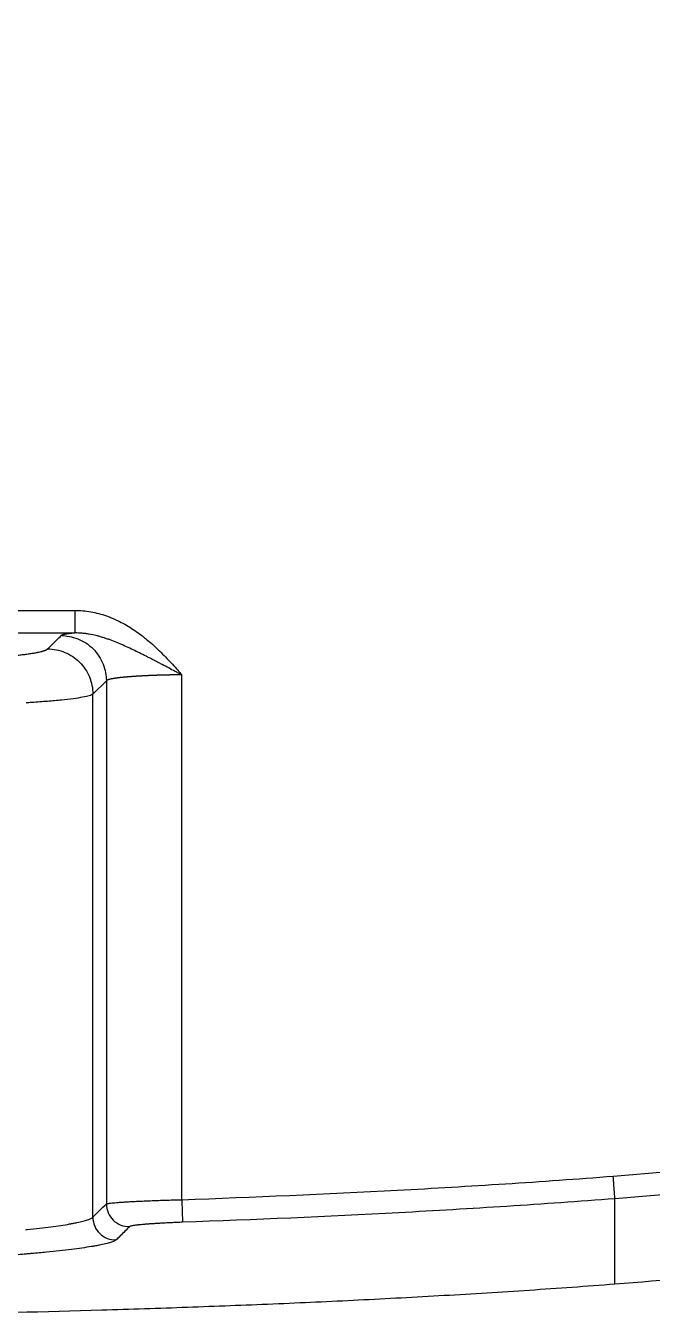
# Model space of a CAD drawing. Header units: millimetres. Extents: x -33000 to 294000, y 0 to 42408.
# Drawn here: x 95341 to 95382.5, y 16014.8 to 16100.2 of the extents above; entities that cross this region are included whole.
import ezdxf

# ---------------------------------------------------------------- set-up
doc = ezdxf.new("R2010")
doc.units = ezdxf.units.MM
doc.header["$LTSCALE"] = 50
doc.layers.add('arch', color=8, linetype='Continuous')

msp = doc.modelspace()

# ---------------------------------------------------------------- linework, layer by layer
at = {"layer": 'arch', "linetype": 'Continuous'}
for p, q in [((95346.35, 16056.781), (95345.455, 16055.898)), ((95346.35, 16056.781), (95346.35, 16022.137)), ((95345.455, 16021.254), (95345.455, 16055.898))]:
    msp.add_line(p, q, dxfattribs=at)
for centre, major_axis, ratio, start_param, end_param in [((95347.848, 16022.137), (1.053, -1.068), 0.997302, 3.935293, 5.53518), ((95351.343, 16022.42), (0.053, -1.499), 0.00001, 4.712414, 6.233299), ((95346.953, 16021.254), (1.053, -1.068), 0.997304, 3.935721, 5.534739)]:
    msp.add_ellipse(centre, major_axis=major_axis, ratio=ratio, start_param=start_param, end_param=end_param, dxfattribs=at)
for points, knots in [([(95380.055, 16405.425), (95382.849, 16405.208), (95385.633, 16404.948), (95391.182, 16404.336), (95393.945, 16403.984), (95399.451, 16403.182), (95402.193, 16402.732), (95407.653, 16401.725), (95410.371, 16401.168), (95415.781, 16399.937), (95418.474, 16399.264), (95423.829, 16397.79), (95426.493, 16396.988), (95430.464, 16395.677), (95431.783, 16395.223), (95434.414, 16394.275), (95435.725, 16393.783), (95437.685, 16393.013), (95438.664, 16392.62), (95439.639, 16392.216), (95440.127, 16392.012), (95440.289, 16391.944), (95440.613, 16391.806), (95442.072, 16391.186), (95443.515, 16390.541), (95446.058, 16389.356), (95448.578, 16388.132), (95452.284, 16386.172), (95454.703, 16384.781), (95457.096, 16383.344), (95458.279, 16382.604), (95460.617, 16381.075), (95461.771, 16380.288), (95464.051, 16378.663), (95465.177, 16377.826), (95466.841, 16376.532), (95467.668, 16375.875), (95468.622, 16375.091), (95469.028, 16374.751), (95469.298, 16374.524), (95469.433, 16374.41), (95470.644, 16373.381), (95471.695, 16372.447), (95473.746, 16370.537), (95474.746, 16369.561), (95476.697, 16367.569), (95477.646, 16366.553), (95479.495, 16364.478), (95480.394, 16363.421), (95482.14, 16361.264), (95482.988, 16360.165), (95484.63, 16357.924), (95485.426, 16356.783), (95486.579, 16355.039), (95486.957, 16354.452), (95487.7, 16353.268), (95488.065, 16352.671), (95488.783, 16351.467), (95489.136, 16350.86), (95489.829, 16349.636), (95490.171, 16349.02), (95490.591, 16348.244), (95490.674, 16348.089), (95490.841, 16347.777), (95490.924, 16347.621), (95491.171, 16347.154), (95491.662, 16346.217), (95492.14, 16345.275), (95493.077, 16343.386), (95493.679, 16342.119), (95494.839, 16339.57), (95495.398, 16338.288), (95497.016, 16334.423), (95498.014, 16331.819), (95499.878, 16326.567), (95500.743, 16323.918), (95502.356, 16318.58), (95503.104, 16315.891), (95504.498, 16310.479), (95505.144, 16307.755), (95505.896, 16304.332), (95506.118, 16303.304), (95506.333, 16302.274), (95506.475, 16301.586), (95506.546, 16301.243), (95506.895, 16299.523), (95507.163, 16298.147), (95507.937, 16294.019), (95508.412, 16291.266), (95509.293, 16285.758), (95509.697, 16283.003), (95510.819, 16274.737), (95511.444, 16269.223), (95512.239, 16260.949), (95512.48, 16258.19), (95512.912, 16252.672), (95513.104, 16249.912), (95513.607, 16241.631), (95514.086, 16230.586), (95514.234, 16219.533), (95514.235, 16208.476), (95514.162, 16202.946), (95513.85, 16191.882), (95513.611, 16186.349), (95513.107, 16178.045), (95512.915, 16175.276), (95512.481, 16169.738), (95512.239, 16166.968), (95511.707, 16161.427), (95511.417, 16158.656), (95510.94, 16154.499), (95510.774, 16153.113), (95510.428, 16150.341), (95510.247, 16148.955), (95509.304, 16142.023), (95508.429, 16136.505), (95506.884, 16128.282), (95506.33, 16125.55), (95505.133, 16120.107), (95504.489, 16117.395), (95503.098, 16111.997), (95502.35, 16109.309), (95500.734, 16103.963), (95499.865, 16101.303), (95498.809, 16098.329), (95498.69, 16097.999), (95498.451, 16097.339), (95498.33, 16097.01), (95497.965, 16096.023), (95497.222, 16094.057), (95496.441, 16092.111), (95494.821, 16088.248), (95493.667, 16085.712), (95492.121, 16082.597), (95491.806, 16081.977), (95491.166, 16080.742), (95490.841, 16080.128), (95489.848, 16078.293), (95489.163, 16077.082), (95488.094, 16075.288), (95487.731, 16074.693), (95486.991, 16073.511), (95486.613, 16072.924), (95485.458, 16071.175), (95484.658, 16070.025), (95483.412, 16068.324), (95482.989, 16067.761), (95482.45, 16067.062), (95482.342, 16066.923), (95482.125, 16066.645), (95481.799, 16066.229), (95480.589, 16064.718), (95479.454, 16063.384), (95477.594, 16061.301), (95476.642, 16060.284), (95474.696, 16058.299), (95473.701, 16057.331), (95471.671, 16055.442), (95470.635, 16054.522), (95468.523, 16052.726), (95467.447, 16051.85), (95465.256, 16050.144), (95464.141, 16049.313), (95461.874, 16047.694), (95460.722, 16046.906), (95458.966, 16045.755), (95458.081, 16045.187), (95457.037, 16044.538), (95456.587, 16044.263), (95456.286, 16044.081), (95456.136, 16043.989), (95454.779, 16043.173), (95453.563, 16042.473), (95451.113, 16041.119), (95448.645, 16039.813), (95446.142, 16038.594), (95442.363, 16036.83), (95439.811, 16035.736), (95434.648, 16033.7), (95432.038, 16032.757), (95426.763, 16031.007), (95424.099, 16030.2), (95420.067, 16029.082), (95418.716, 16028.726), (95416.682, 16028.213), (95416.002, 16028.046), (95414.981, 16027.8), (95414.64, 16027.72), (95413.958, 16027.56), (95412.251, 16027.165), (95410.539, 16026.793), (95408.48, 16026.369), (95407.793, 16026.231), (95406.418, 16025.962), (95405.73, 16025.831), (95402.287, 16025.194), (95399.525, 16024.74), (95393.985, 16023.931), (95391.208, 16023.577), (95387.033, 16023.116), (95385.639, 16022.974), (95382.849, 16022.713), (95381.453, 16022.594), (95380.056, 16022.485)], [0, 0, 0, 0, 0.015625, 0.015625, 0.03125, 0.03125, 0.046875, 0.046875, 0.0625, 0.0625, 0.078125, 0.078125, 0.09375, 0.09375, 0.101562, 0.101562, 0.109375, 0.109375, 0.113281, 0.115234, 0.115234, 0.116211, 0.116211, 0.117187, 0.125, 0.125, 0.132812, 0.140625, 0.148437, 0.148437, 0.15625, 0.15625, 0.164062, 0.164062, 0.171875, 0.171875, 0.175781, 0.177734, 0.178711, 0.178711, 0.179687, 0.179687, 0.1875, 0.1875, 0.195312, 0.195312, 0.203125, 0.203125, 0.210937, 0.210937, 0.21875, 0.21875, 0.226562, 0.226562, 0.230469, 0.230469, 0.234375, 0.234375, 0.238281, 0.238281, 0.242187, 0.242187, 0.243164, 0.243164, 0.244141, 0.244141, 0.246094, 0.25, 0.25, 0.257812, 0.257812, 0.265625, 0.265625, 0.28125, 0.28125, 0.296875, 0.296875, 0.3125, 0.3125, 0.328125, 0.328125, 0.332031, 0.333984, 0.333984, 0.335937, 0.335937, 0.34375, 0.34375, 0.359375, 0.359375, 0.375, 0.375, 0.40625, 0.40625, 0.421875, 0.421875, 0.4375, 0.4375, 0.46875, 0.5, 0.5, 0.53125, 0.53125, 0.5625, 0.5625, 0.578125, 0.578125, 0.59375, 0.59375, 0.609375, 0.609375, 0.617187, 0.617187, 0.625, 0.625, 0.65625, 0.65625, 0.671875, 0.671875, 0.6875, 0.6875, 0.703125, 0.703125, 0.71875, 0.71875, 0.720703, 0.720703, 0.722656, 0.722656, 0.726562, 0.734375, 0.734375, 0.75, 0.75, 0.753906, 0.753906, 0.757812, 0.757812, 0.765625, 0.765625, 0.769531, 0.769531, 0.773437, 0.773437, 0.78125, 0.78125, 0.785156, 0.785156, 0.786133, 0.786133, 0.787109, 0.789062, 0.796875, 0.796875, 0.804687, 0.804687, 0.8125, 0.8125, 0.820312, 0.820312, 0.828125, 0.828125, 0.835937, 0.835937, 0.84375, 0.84375, 0.847656, 0.849609, 0.850586, 0.850586, 0.851562, 0.851562, 0.859375, 0.859375, 0.867187, 0.875, 0.875, 0.890625, 0.890625, 0.90625, 0.90625, 0.921875, 0.921875, 0.929687, 0.929687, 0.933594, 0.933594, 0.935547, 0.935547, 0.9375, 0.945312, 0.945312, 0.949219, 0.949219, 0.953125, 0.953125, 0.96875, 0.96875, 0.984375, 0.984375, 0.992187, 0.992187, 1, 1, 1, 1]), ([(95379.939, 16023.979), (95382.712, 16024.194), (95385.476, 16024.452), (95390.989, 16025.06), (95393.737, 16025.409), (95399.216, 16026.207), (95401.946, 16026.655), (95407.387, 16027.659), (95410.098, 16028.215), (95415.499, 16029.444), (95418.188, 16030.117), (95422.205, 16031.226), (95423.541, 16031.612), (95425.207, 16032.116), (95425.54, 16032.218), (95426.206, 16032.424), (95427.202, 16032.736), (95428.194, 16033.058), (95431.493, 16034.15), (95434.102, 16035.091), (95439.256, 16037.123), (95441.8, 16038.213), (95445.562, 16039.971), (95448.053, 16041.184), (95450.505, 16042.485), (95452.937, 16043.831), (95454.143, 16044.527), (95455.488, 16045.338), (95455.637, 16045.428), (95455.935, 16045.61), (95456.381, 16045.883), (95457.416, 16046.527), (95458.292, 16047.091), (95460.032, 16048.234), (95461.173, 16049.017), (95463.418, 16050.626), (95464.522, 16051.452), (95466.69, 16053.147), (95467.756, 16054.017), (95469.846, 16055.803), (95470.871, 16056.718), (95472.88, 16058.596), (95473.863, 16059.559), (95475.788, 16061.534), (95476.729, 16062.546), (95478.567, 16064.619), (95479.463, 16065.681), (95480.556, 16067.041), (95480.773, 16067.314), (95481.097, 16067.727), (95481.204, 16067.865), (95481.418, 16068.142), (95481.951, 16068.835), (95482.472, 16069.535), (95483.7, 16071.226), (95484.487, 16072.369), (95486.002, 16074.688), (95486.729, 16075.864), (95488.13, 16078.243), (95488.804, 16079.446), (95490.106, 16081.877), (95490.736, 16083.104), (95492.562, 16086.818), (95493.697, 16089.337), (95495.289, 16093.175), (95496.058, 16095.108), (95496.788, 16097.061), (95497.087, 16097.878), (95497.146, 16098.041), (95497.265, 16098.368), (95497.442, 16098.859), (95497.617, 16099.35), (95498.654, 16102.301), (95499.508, 16104.94), (95501.095, 16110.245), (95501.83, 16112.911), (95503.197, 16118.266), (95503.83, 16120.956), (95505.007, 16126.356), (95505.551, 16129.065), (95506.564, 16134.503), (95507.266, 16138.594), (95507.997, 16143.388), (95508.342, 16145.789), (95508.485, 16146.819), (95508.58, 16147.506), (95508.627, 16147.85), (95509.044, 16150.943), (95509.725, 16156.44), (95510.296, 16161.934), (95510.82, 16167.428), (95511.058, 16170.174), (95511.485, 16175.665), (95511.674, 16178.41), (95512.169, 16186.643), (95512.405, 16192.13), (95512.711, 16203.1), (95512.782, 16208.583), (95512.78, 16219.545), (95512.707, 16225.025), (95512.397, 16235.98), (95512.16, 16241.456), (95511.663, 16249.666), (95511.474, 16252.402), (95511.046, 16257.874), (95510.808, 16260.609), (95510.024, 16268.812), (95509.407, 16274.279), (95508.301, 16282.476), (95507.902, 16285.207), (95507.034, 16290.668), (95506.565, 16293.398), (95505.803, 16297.491), (95505.539, 16298.855), (95505.195, 16300.56), (95505.126, 16300.901), (95504.986, 16301.583), (95504.773, 16302.605), (95503.974, 16306.346), (95503.178, 16309.723), (95501.805, 16315.092), (95501.069, 16317.76), (95499.48, 16323.056), (95498.629, 16325.685), (95496.793, 16330.898), (95495.81, 16333.482), (95494.217, 16337.318), (95493.116, 16339.862), (95491.931, 16342.378), (95491.007, 16344.253), (95490.537, 16345.187), (95489.973, 16346.273), (95489.728, 16346.737), (95489.564, 16347.046), (95489.481, 16347.2), (95488.736, 16348.588), (95488.052, 16349.805), (95486.99, 16351.601), (95486.63, 16352.194), (95485.898, 16353.371), (95485.525, 16353.955), (95484.387, 16355.689), (95483.601, 16356.823), (95481.979, 16359.05), (95481.142, 16360.143), (95479.416, 16362.286), (95478.527, 16363.337), (95476.698, 16365.397), (95475.759, 16366.407), (95473.829, 16368.385), (95472.839, 16369.354), (95470.807, 16371.25), (95469.767, 16372.178), (95468.568, 16373.199), (95468.434, 16373.312), (95468.166, 16373.538), (95468.032, 16373.65), (95467.628, 16373.986), (95466.818, 16374.653), (95465.999, 16375.305), (95464.349, 16376.59), (95463.233, 16377.42), (95460.973, 16379.032), (95459.828, 16379.813), (95457.51, 16381.329), (95456.337, 16382.063), (95453.965, 16383.487), (95451.565, 16384.867), (95447.89, 16386.808), (95445.391, 16388.021), (95442.869, 16389.195), (95441.596, 16389.763), (95440.151, 16390.38), (95439.991, 16390.449), (95439.669, 16390.585), (95439.508, 16390.652), (95439.025, 16390.855), (95438.057, 16391.255), (95437.087, 16391.643), (95435.143, 16392.406), (95433.843, 16392.893), (95431.234, 16393.831), (95429.925, 16394.281), (95425.987, 16395.578), (95423.346, 16396.372), (95418.035, 16397.832), (95415.365, 16398.498), (95410, 16399.716), (95407.305, 16400.267), (95401.891, 16401.264), (95399.172, 16401.71), (95393.712, 16402.504), (95390.972, 16402.852), (95385.47, 16403.459), (95382.71, 16403.716), (95379.939, 16403.931)], [0, 0, 0, 0, 0.015625, 0.015625, 0.03125, 0.03125, 0.046875, 0.046875, 0.0625, 0.0625, 0.078125, 0.078125, 0.085938, 0.085938, 0.087891, 0.087891, 0.089844, 0.09375, 0.09375, 0.109375, 0.109375, 0.125, 0.125, 0.132812, 0.140625, 0.140625, 0.148437, 0.148437, 0.149414, 0.149414, 0.150391, 0.152344, 0.15625, 0.15625, 0.164062, 0.164062, 0.171875, 0.171875, 0.179687, 0.179687, 0.1875, 0.1875, 0.195312, 0.195312, 0.203125, 0.203125, 0.210938, 0.210938, 0.212891, 0.212891, 0.213867, 0.213867, 0.214844, 0.21875, 0.21875, 0.226563, 0.226563, 0.234375, 0.234375, 0.242188, 0.242188, 0.25, 0.25, 0.265625, 0.265625, 0.273438, 0.277344, 0.277344, 0.27832, 0.27832, 0.279297, 0.28125, 0.28125, 0.296875, 0.296875, 0.3125, 0.3125, 0.328125, 0.328125, 0.34375, 0.34375, 0.359375, 0.367188, 0.371094, 0.373047, 0.373047, 0.375, 0.375, 0.390625, 0.40625, 0.40625, 0.421875, 0.421875, 0.4375, 0.4375, 0.46875, 0.46875, 0.5, 0.5, 0.53125, 0.53125, 0.5625, 0.5625, 0.578125, 0.578125, 0.59375, 0.59375, 0.625, 0.625, 0.640625, 0.640625, 0.65625, 0.65625, 0.664063, 0.664063, 0.666016, 0.666016, 0.667969, 0.671875, 0.6875, 0.6875, 0.703125, 0.703125, 0.71875, 0.71875, 0.734375, 0.734375, 0.742188, 0.75, 0.75, 0.753906, 0.755859, 0.756836, 0.756836, 0.757813, 0.757813, 0.765625, 0.765625, 0.769531, 0.769531, 0.773438, 0.773438, 0.78125, 0.78125, 0.789063, 0.789063, 0.796875, 0.796875, 0.804688, 0.804688, 0.8125, 0.8125, 0.820313, 0.820313, 0.821289, 0.821289, 0.822266, 0.822266, 0.824219, 0.828125, 0.828125, 0.835938, 0.835938, 0.84375, 0.84375, 0.851563, 0.851563, 0.859375, 0.867188, 0.875, 0.875, 0.882813, 0.882813, 0.883789, 0.883789, 0.884766, 0.884766, 0.886719, 0.890625, 0.890625, 0.898438, 0.898438, 0.90625, 0.90625, 0.921875, 0.921875, 0.9375, 0.9375, 0.953125, 0.953125, 0.96875, 0.96875, 0.984375, 0.984375, 1, 1, 1, 1]), ([(95380.054, 16016.842), (95383.299, 16017.091), (95386.54, 16017.367), (95393.013, 16017.993), (95396.245, 16018.342), (95402.696, 16019.131), (95405.915, 16019.571), (95410.734, 16020.317), (95412.338, 16020.58), (95415.542, 16021.136), (95417.142, 16021.43), (95419.538, 16021.897), (95420.337, 16022.057), (95421.533, 16022.303), (95421.932, 16022.386), (95422.729, 16022.555), (95424.719, 16022.983), (95426.699, 16023.439), (95429.853, 16024.208), (95431.424, 16024.611), (95434.549, 16025.461), (95436.104, 16025.907), (95440.745, 16027.313), (95443.807, 16028.341), (95448.342, 16030.044), (95449.845, 16030.638), (95452.829, 16031.884), (95454.311, 16032.536), (95457.252, 16033.901), (95458.712, 16034.614), (95460.883, 16035.736), (95461.604, 16036.118), (95462.681, 16036.704), (95463.039, 16036.902), (95463.575, 16037.201), (95463.753, 16037.302), (95464.109, 16037.504), (95465.708, 16038.417), (95467.276, 16039.367), (95470.011, 16041.118), (95471.353, 16042.024), (95473.985, 16043.899), (95475.275, 16044.869), (95477.8, 16046.872), (95479.035, 16047.906), (95481.45, 16050.042), (95482.629, 16051.143), (95484.355, 16052.847), (95484.924, 16053.423), (95486.045, 16054.594), (95486.599, 16055.188), (95487.691, 16056.394), (95488.23, 16057.005), (95489.027, 16057.936), (95489.291, 16058.248), (95489.816, 16058.877), (95490.076, 16059.193), (95491.37, 16060.787), (95492.37, 16062.087), (95493.58, 16063.745), (95493.82, 16064.078), (95494.295, 16064.746), (95495.001, 16065.752), (95495.688, 16066.77), (95497.036, 16068.82), (95497.901, 16070.207), (95499.569, 16073.018), (95500.371, 16074.442), (95501.917, 16077.325), (95502.661, 16078.783), (95503.556, 16080.627), (95503.734, 16080.997), (95504.085, 16081.738), (95504.606, 16082.852), (95505.111, 16083.973), (95506.102, 16086.224), (95506.735, 16087.736), (95507.343, 16089.26)], [0, 0, 0, 0, 0.0625, 0.0625, 0.125, 0.125, 0.1875, 0.1875, 0.21875, 0.21875, 0.25, 0.25, 0.265625, 0.265625, 0.273437, 0.273437, 0.28125, 0.3125, 0.3125, 0.34375, 0.34375, 0.375, 0.375, 0.4375, 0.4375, 0.46875, 0.46875, 0.5, 0.5, 0.53125, 0.53125, 0.546875, 0.546875, 0.554687, 0.554687, 0.558594, 0.558594, 0.5625, 0.59375, 0.59375, 0.625, 0.625, 0.65625, 0.65625, 0.6875, 0.6875, 0.71875, 0.71875, 0.734375, 0.734375, 0.75, 0.75, 0.765625, 0.765625, 0.773437, 0.773437, 0.78125, 0.78125, 0.8125, 0.8125, 0.820312, 0.820312, 0.828125, 0.84375, 0.84375, 0.875, 0.875, 0.90625, 0.90625, 0.9375, 0.9375, 0.945312, 0.945312, 0.953125, 0.96875, 0.96875, 1, 1, 1, 1]), ([(95344.26, 16061.446), (95344.44, 16061.446), (95344.619, 16061.438), (95344.973, 16061.407), (95345.148, 16061.383), (95345.497, 16061.321), (95345.67, 16061.283), (95346.013, 16061.192), (95346.183, 16061.139), (95346.395, 16061.065), (95346.437, 16061.05), (95346.521, 16061.018), (95346.646, 16060.97), (95346.77, 16060.919), (95347.014, 16060.812), (95347.174, 16060.735), (95347.488, 16060.572), (95347.642, 16060.485), (95347.945, 16060.302), (95348.094, 16060.206), (95348.388, 16060.006), (95348.532, 16059.902), (95348.745, 16059.741), (95348.816, 16059.686), (95348.956, 16059.575), (95349.025, 16059.518), (95349.231, 16059.347), (95349.365, 16059.23), (95349.63, 16058.991), (95349.76, 16058.869), (95350.016, 16058.62), (95350.142, 16058.493), (95350.391, 16058.237), (95350.513, 16058.106), (95350.755, 16057.843), (95350.874, 16057.711), (95351.052, 16057.51), (95351.111, 16057.443), (95351.199, 16057.342), (95351.228, 16057.309), (95351.272, 16057.258), (95351.287, 16057.241), (95351.309, 16057.216), (95351.317, 16057.208), (95351.328, 16057.195), (95351.332, 16057.191), (95351.336, 16057.187), (95351.337, 16057.186), (95351.338, 16057.186), (95351.338, 16057.186), (95351.338, 16057.185), (95351.338, 16057.185), (95351.339, 16057.185), (95351.339, 16057.184), (95351.342, 16057.18), (95351.344, 16057.176), (95351.345, 16057.174)], [0, 0, 0, 0, 0.0625, 0.0625, 0.125, 0.125, 0.1875, 0.1875, 0.25, 0.25, 0.265625, 0.265625, 0.28125, 0.3125, 0.3125, 0.375, 0.375, 0.4375, 0.4375, 0.5, 0.5, 0.5625, 0.5625, 0.59375, 0.59375, 0.625, 0.625, 0.6875, 0.6875, 0.75, 0.75, 0.8125, 0.8125, 0.875, 0.875, 0.9375, 0.9375, 0.96875, 0.96875, 0.984375, 0.984375, 0.992188, 0.992188, 0.996094, 0.996094, 0.998047, 0.998047, 0.998291, 0.998413, 0.998413, 0.998444, 0.998444, 0.998474, 0.998535, 0.999023, 1, 1, 1, 1]), ([(95344.26, 16061.446), (95344.261, 16061.351), (95344.261, 16061.256), (95344.261, 16061.069), (95344.262, 16060.977), (95344.262, 16060.801), (95344.262, 16060.716), (95344.263, 16060.556), (95344.263, 16060.481), (95344.263, 16060.343), (95344.263, 16060.281), (95344.264, 16060.17), (95344.264, 16060.122), (95344.264, 16060.043), (95344.264, 16060.012), (95344.264, 16059.966), (95344.264, 16059.952), (95344.264, 16059.948)], [0, 0, 0, 0, 0.125, 0.125, 0.25, 0.25, 0.375, 0.375, 0.5, 0.5, 0.625, 0.625, 0.75, 0.75, 0.875, 0.875, 1, 1, 1, 1]), ([(95342.456, 16058.894), (95342.556, 16058.993), (95342.755, 16059.189), (95343.054, 16059.483), (95343.254, 16059.679), (95343.353, 16059.777)], [0, 0, 0, 0, 0.334305, 0.667638, 1, 1, 1, 1]), ([(95344.265, 16059.948), (95344.258, 16059.947), (95344.245, 16059.946), (95344.226, 16059.944), (95344.206, 16059.942), (95344.187, 16059.94), (95344.167, 16059.938), (95344.148, 16059.936), (95344.129, 16059.934), (95344.11, 16059.932), (95344.091, 16059.93), (95344.072, 16059.927), (95344.053, 16059.925), (95344.034, 16059.923), (95344.015, 16059.921), (95343.997, 16059.919), (95343.978, 16059.917), (95343.96, 16059.914), (95343.942, 16059.912), (95343.924, 16059.91), (95343.906, 16059.907), (95343.889, 16059.905), (95343.871, 16059.903), (95343.854, 16059.9), (95343.836, 16059.898), (95343.819, 16059.896), (95343.803, 16059.893), (95343.786, 16059.891), (95343.77, 16059.888), (95343.753, 16059.886), (95343.737, 16059.883), (95343.721, 16059.881), (95343.706, 16059.878), (95343.69, 16059.876), (95343.675, 16059.873), (95343.66, 16059.87), (95343.646, 16059.868), (95343.631, 16059.865), (95343.617, 16059.862), (95343.603, 16059.86), (95343.589, 16059.857), (95343.576, 16059.854), (95343.563, 16059.852), (95343.55, 16059.849), (95343.538, 16059.846), (95343.526, 16059.843), (95343.514, 16059.84), (95343.502, 16059.838), (95343.491, 16059.835), (95343.48, 16059.832), (95343.47, 16059.829), (95343.46, 16059.826), (95343.45, 16059.823), (95343.441, 16059.82), (95343.432, 16059.817), (95343.423, 16059.814), (95343.415, 16059.811), (95343.407, 16059.808), (95343.4, 16059.805), (95343.393, 16059.802), (95343.386, 16059.799), (95343.38, 16059.796), (95343.374, 16059.793), (95343.369, 16059.789), (95343.364, 16059.786), (95343.36, 16059.783), (95343.356, 16059.78), (95343.354, 16059.778), (95343.353, 16059.777)], [0, 0, 0, 0, 0.012246, 0.024582, 0.037008, 0.049524, 0.062129, 0.074824, 0.087609, 0.100484, 0.113449, 0.126503, 0.139647, 0.15288, 0.166203, 0.179616, 0.193118, 0.206709, 0.220391, 0.234161, 0.248021, 0.261971, 0.276009, 0.290137, 0.304355, 0.318662, 0.333057, 0.347543, 0.362117, 0.376781, 0.391533, 0.406375, 0.421306, 0.436326, 0.451435, 0.466633, 0.48192, 0.497297, 0.512762, 0.528316, 0.543959, 0.55969, 0.575511, 0.591421, 0.607419, 0.623507, 0.639683, 0.655949, 0.672303, 0.688746, 0.705279, 0.7219, 0.73861, 0.75541, 0.772298, 0.789276, 0.806343, 0.823499, 0.840745, 0.858081, 0.875506, 0.89302, 0.910625, 0.928319, 0.946104, 0.963979, 0.981944, 1, 1, 1, 1]), ([(95343.353, 16059.777), (95343.529, 16059.776), (95343.712, 16059.76), (95344.083, 16059.691), (95344.27, 16059.638), (95344.639, 16059.491), (95344.819, 16059.398), (95345.162, 16059.174), (95345.323, 16059.043), (95345.616, 16058.751), (95345.747, 16058.589), (95345.971, 16058.247), (95346.064, 16058.066), (95346.284, 16057.514), (95346.349, 16057.133), (95346.35, 16056.781)], [0, 0, 0, 0, 0.125, 0.125, 0.25, 0.25, 0.375, 0.375, 0.5, 0.5, 0.625, 0.625, 0.75, 0.75, 1, 1, 1, 1]), ([(95351.345, 16057.174), (95351.343, 16057.175), (95351.34, 16057.178), (95351.336, 16057.18), (95351.335, 16057.181), (95351.334, 16057.182), (95351.334, 16057.182), (95351.333, 16057.182), (95351.328, 16057.184), (95351.323, 16057.187), (95351.309, 16057.193), (95351.3, 16057.198), (95351.273, 16057.212), (95351.255, 16057.222), (95351.201, 16057.25), (95351.165, 16057.269), (95351.056, 16057.326), (95350.984, 16057.364), (95350.768, 16057.478), (95350.625, 16057.554), (95350.338, 16057.707), (95350.194, 16057.782), (95349.98, 16057.896), (95349.908, 16057.933), (95349.765, 16058.008), (95349.693, 16058.045), (95349.549, 16058.12), (95349.478, 16058.157), (95349.334, 16058.23), (95349.263, 16058.267), (95349.048, 16058.376), (95348.905, 16058.448), (95348.691, 16058.555), (95348.619, 16058.591), (95348.476, 16058.661), (95348.405, 16058.696), (95348.19, 16058.8), (95348.046, 16058.869), (95347.759, 16059.003), (95347.615, 16059.069), (95347.398, 16059.164), (95347.325, 16059.196), (95347.18, 16059.258), (95347.107, 16059.288), (95346.888, 16059.378), (95346.741, 16059.436), (95346.518, 16059.517), (95346.444, 16059.544), (95346.294, 16059.595), (95346.219, 16059.619), (95346.067, 16059.667), (95345.991, 16059.689), (95345.838, 16059.733), (95345.761, 16059.753), (95345.529, 16059.81), (95345.374, 16059.843), (95345.139, 16059.883), (95345.061, 16059.894), (95344.903, 16059.915), (95344.824, 16059.923), (95344.586, 16059.943), (95344.426, 16059.95), (95344.264, 16059.948)], [0, 0, 0, 0, 0.000977, 0.001465, 0.001709, 0.001709, 0.001831, 0.001831, 0.001953, 0.003906, 0.003906, 0.007812, 0.007812, 0.015625, 0.015625, 0.03125, 0.03125, 0.0625, 0.0625, 0.125, 0.125, 0.1875, 0.1875, 0.21875, 0.21875, 0.25, 0.25, 0.28125, 0.28125, 0.3125, 0.3125, 0.375, 0.375, 0.40625, 0.40625, 0.4375, 0.4375, 0.5, 0.5, 0.5625, 0.5625, 0.59375, 0.59375, 0.625, 0.625, 0.6875, 0.6875, 0.71875, 0.71875, 0.75, 0.75, 0.78125, 0.78125, 0.8125, 0.8125, 0.875, 0.875, 0.90625, 0.90625, 0.9375, 0.9375, 1, 1, 1, 1]), ([(95330.192, 16057.915), (95330.215, 16057.916), (95330.261, 16057.917), (95330.33, 16057.919), (95330.398, 16057.921), (95330.466, 16057.923), (95330.535, 16057.925), (95330.602, 16057.927), (95330.888, 16057.935), (95331.385, 16057.949), (95332.083, 16057.972), (95332.765, 16057.996), (95333.654, 16058.029), (95334.723, 16058.074), (95335.794, 16058.126), (95336.676, 16058.175), (95337.392, 16058.218), (95338.179, 16058.271), (95339.007, 16058.333), (95339.699, 16058.395), (95340.2, 16058.445), (95340.548, 16058.484), (95340.869, 16058.523), (95341.163, 16058.563), (95341.427, 16058.603), (95341.662, 16058.643), (95341.868, 16058.684), (95341.996, 16058.714), (95342.068, 16058.733), (95342.096, 16058.74), (95342.123, 16058.748), (95342.149, 16058.756), (95342.174, 16058.763), (95342.198, 16058.771), (95342.221, 16058.778), (95342.244, 16058.786), (95342.265, 16058.793), (95342.285, 16058.801), (95342.305, 16058.809), (95342.323, 16058.816), (95342.341, 16058.824), (95342.357, 16058.832), (95342.373, 16058.84), (95342.387, 16058.847), (95342.401, 16058.855), (95342.414, 16058.863), (95342.426, 16058.871), (95342.437, 16058.878), (95342.447, 16058.886), (95342.453, 16058.891), (95342.456, 16058.894)], [0, 0, 0, 0, 0.00328, 0.006559, 0.009835, 0.01311, 0.016383, 0.019654, 0.022924, 0.057663, 0.092386, 0.127141, 0.161976, 0.231771, 0.30158, 0.348098, 0.394547, 0.441043, 0.51077, 0.580511, 0.615477, 0.650382, 0.685273, 0.720198, 0.75505, 0.789822, 0.824564, 0.859324, 0.865628, 0.871938, 0.878256, 0.884581, 0.890913, 0.897253, 0.903602, 0.909959, 0.916325, 0.9227, 0.929084, 0.935477, 0.941881, 0.948294, 0.954718, 0.961153, 0.967599, 0.974056, 0.980524, 0.987004, 0.993496, 1, 1, 1, 1]), ([(95342.456, 16058.894), (95342.652, 16058.894), (95342.848, 16058.874), (95343.232, 16058.797), (95343.42, 16058.74), (95343.782, 16058.589), (95343.956, 16058.496), (95344.282, 16058.278), (95344.435, 16058.153), (95344.712, 16057.876), (95344.837, 16057.724), (95345.056, 16057.398), (95345.149, 16057.224), (95345.3, 16056.862), (95345.357, 16056.674), (95345.435, 16056.29), (95345.454, 16056.094), (95345.455, 16055.898)], [0, 0, 0, 0, 0.125, 0.125, 0.25, 0.25, 0.375, 0.375, 0.5, 0.5, 0.625, 0.625, 0.75, 0.75, 0.875, 0.875, 1, 1, 1, 1]), ([(95351.343, 16057.174), (95351.332, 16057.174), (95351.308, 16057.174), (95351.273, 16057.174), (95351.237, 16057.174), (95351.201, 16057.174), (95351.165, 16057.174), (95351.129, 16057.173), (95351.093, 16057.173), (95351.057, 16057.173), (95351.02, 16057.173), (95350.983, 16057.172), (95350.947, 16057.172), (95350.91, 16057.172), (95350.873, 16057.171), (95350.836, 16057.171), (95350.799, 16057.17), (95350.761, 16057.17), (95350.724, 16057.169), (95350.686, 16057.169), (95350.648, 16057.168), (95350.611, 16057.168), (95350.573, 16057.167), (95350.535, 16057.166), (95350.497, 16057.166), (95350.459, 16057.165), (95350.42, 16057.164), (95350.382, 16057.163), (95350.344, 16057.162), (95350.305, 16057.162), (95350.266, 16057.161), (95350.228, 16057.16), (95350.189, 16057.159), (95350.15, 16057.158), (95350.111, 16057.157), (95350.072, 16057.156), (95350.033, 16057.155), (95349.994, 16057.154), (95349.955, 16057.153), (95349.916, 16057.151), (95349.877, 16057.15), (95349.838, 16057.149), (95349.798, 16057.148), (95349.759, 16057.147), (95349.72, 16057.145), (95349.68, 16057.144), (95349.641, 16057.143), (95349.601, 16057.141), (95349.562, 16057.14), (95349.522, 16057.138), (95349.483, 16057.137), (95349.444, 16057.135), (95349.404, 16057.134), (95349.365, 16057.132), (95349.325, 16057.131), (95349.286, 16057.129), (95349.246, 16057.127), (95349.207, 16057.126), (95349.168, 16057.124), (95349.128, 16057.122), (95349.089, 16057.12), (95349.05, 16057.119), (95349.011, 16057.117), (95348.971, 16057.115), (95348.932, 16057.113), (95348.893, 16057.111), (95348.854, 16057.109), (95348.815, 16057.107), (95348.777, 16057.105), (95348.738, 16057.103), (95348.699, 16057.101), (95348.661, 16057.099), (95348.622, 16057.097), (95348.584, 16057.094), (95348.546, 16057.092), (95348.508, 16057.09), (95348.47, 16057.088), (95348.432, 16057.085), (95348.394, 16057.083), (95348.356, 16057.081), (95348.319, 16057.078), (95348.282, 16057.076), (95348.245, 16057.074), (95348.208, 16057.071), (95348.171, 16057.069), (95348.134, 16057.066), (95348.098, 16057.064), (95348.061, 16057.061), (95348.025, 16057.058), (95347.989, 16057.056), (95347.954, 16057.053), (95347.918, 16057.05), (95347.883, 16057.047), (95347.848, 16057.045), (95347.813, 16057.042), (95347.779, 16057.039), (95347.744, 16057.036), (95347.71, 16057.033), (95347.676, 16057.03), (95347.643, 16057.027), (95347.609, 16057.024), (95347.576, 16057.021), (95347.544, 16057.018), (95347.511, 16057.015), (95347.479, 16057.012), (95347.447, 16057.009), (95347.415, 16057.006), (95347.384, 16057.003), (95347.353, 16056.999), (95347.323, 16056.996), (95347.292, 16056.993), (95347.262, 16056.99), (95347.233, 16056.986), (95347.204, 16056.983), (95347.175, 16056.98), (95347.146, 16056.976), (95347.118, 16056.973), (95347.09, 16056.969), (95347.063, 16056.966), (95347.036, 16056.962), (95347.01, 16056.958), (95346.983, 16056.955), (95346.958, 16056.951), (95346.932, 16056.947), (95346.908, 16056.944), (95346.883, 16056.94), (95346.859, 16056.936), (95346.836, 16056.932), (95346.813, 16056.929), (95346.79, 16056.925), (95346.768, 16056.921), (95346.746, 16056.917), (95346.725, 16056.913), (95346.704, 16056.909), (95346.684, 16056.905), (95346.664, 16056.901), (95346.645, 16056.897), (95346.627, 16056.893), (95346.609, 16056.889), (95346.591, 16056.885), (95346.574, 16056.88), (95346.558, 16056.876), (95346.542, 16056.872), (95346.526, 16056.868), (95346.511, 16056.863), (95346.497, 16056.859), (95346.484, 16056.855), (95346.471, 16056.85), (95346.458, 16056.846), (95346.446, 16056.841), (95346.435, 16056.837), (95346.424, 16056.832), (95346.415, 16056.828), (95346.405, 16056.823), (95346.396, 16056.819), (95346.388, 16056.814), (95346.381, 16056.809), (95346.374, 16056.805), (95346.368, 16056.8), (95346.363, 16056.795), (95346.358, 16056.79), (95346.354, 16056.785), (95346.351, 16056.782), (95346.35, 16056.781)], [0, 0, 0, 0, 0.004651, 0.009321, 0.014011, 0.01872, 0.023448, 0.028196, 0.032963, 0.037749, 0.042555, 0.047381, 0.052226, 0.05709, 0.061973, 0.066876, 0.071799, 0.076741, 0.081702, 0.086683, 0.091683, 0.096703, 0.101742, 0.106801, 0.111879, 0.116976, 0.122093, 0.127229, 0.132385, 0.13756, 0.142755, 0.147969, 0.153203, 0.158456, 0.163729, 0.169021, 0.174333, 0.179664, 0.185014, 0.190384, 0.195774, 0.201183, 0.206611, 0.212059, 0.217527, 0.223014, 0.22852, 0.234046, 0.239592, 0.245157, 0.250741, 0.256345, 0.261969, 0.267612, 0.273274, 0.278956, 0.284658, 0.290379, 0.296119, 0.30188, 0.307659, 0.313458, 0.319277, 0.325115, 0.330973, 0.33685, 0.342747, 0.348664, 0.354599, 0.360555, 0.36653, 0.372524, 0.378539, 0.384572, 0.390625, 0.396698, 0.40279, 0.408902, 0.415034, 0.421184, 0.427355, 0.433545, 0.439755, 0.445984, 0.452233, 0.458501, 0.464789, 0.471096, 0.477423, 0.48377, 0.490136, 0.496521, 0.502927, 0.509352, 0.515796, 0.52226, 0.528744, 0.535247, 0.54177, 0.548312, 0.554874, 0.561455, 0.568056, 0.574677, 0.581317, 0.587977, 0.594656, 0.601355, 0.608074, 0.614812, 0.62157, 0.628347, 0.635144, 0.641961, 0.648797, 0.655653, 0.662528, 0.669423, 0.676338, 0.683272, 0.690226, 0.697199, 0.704192, 0.711205, 0.718237, 0.725289, 0.73236, 0.739451, 0.746562, 0.753692, 0.760842, 0.768012, 0.775201, 0.78241, 0.789638, 0.796886, 0.804154, 0.811441, 0.818748, 0.826074, 0.83342, 0.840786, 0.848171, 0.855576, 0.863001, 0.870445, 0.877909, 0.885392, 0.892895, 0.900418, 0.90796, 0.915522, 0.923104, 0.930705, 0.938326, 0.945967, 0.953627, 0.961306, 0.969006, 0.976725, 0.984464, 0.992222, 1, 1, 1, 1]), ([(95345.455, 16055.898), (95345.413, 16055.862), (95345.333, 16055.826), (95345.105, 16055.757), (95344.956, 16055.723), (95344.598, 16055.658), (95344.389, 16055.626), (95343.916, 16055.564), (95343.653, 16055.534), (95343.081, 16055.476), (95342.771, 16055.448), (95342.114, 16055.394), (95341.766, 16055.368), (95341.279, 16055.334), (95341.154, 16055.325), (95341.027, 16055.317)], [0, 0, 0, 0, 0.157747, 0.157747, 0.315495, 0.315495, 0.473242, 0.473242, 0.630989, 0.630989, 0.788737, 0.788737, 0.946484, 0.946484, 1, 1, 1, 1]), ([(95351.343, 16022.42), (95356.114, 16022.589), (95360.883, 16022.794), (95368.033, 16023.177), (95370.415, 16023.317), (95375.179, 16023.626), (95377.559, 16023.794), (95379.939, 16023.979)], [0, 0, 0, 0, 0.5, 0.5, 0.75, 0.75, 1, 1, 1, 1]), ([(95380.055, 16022.485), (95380.055, 16022.49), (95380.054, 16022.504), (95380.05, 16022.549), (95380.048, 16022.58), (95380.042, 16022.659), (95380.038, 16022.707), (95380.03, 16022.817), (95380.025, 16022.88), (95380.014, 16023.017), (95380.008, 16023.092), (95379.996, 16023.251), (95379.989, 16023.336), (95379.976, 16023.512), (95379.969, 16023.603), (95379.954, 16023.789), (95379.947, 16023.884), (95379.939, 16023.979)], [0, 0, 0, 0, 0.125, 0.125, 0.25, 0.25, 0.375, 0.375, 0.5, 0.5, 0.625, 0.625, 0.75, 0.75, 0.875, 0.875, 1, 1, 1, 1]), ([(95346.35, 16022.137), (95346.359, 16022.142), (95346.375, 16022.148), (95346.41, 16022.157), (95346.423, 16022.16), (95346.454, 16022.166), (95346.472, 16022.17), (95346.529, 16022.179), (95346.575, 16022.185), (95346.679, 16022.198), (95346.797, 16022.211), (95346.943, 16022.224), (95347.043, 16022.232), (95347.063, 16022.234), (95347.105, 16022.237), (95347.126, 16022.239), (95347.191, 16022.244), (95347.236, 16022.247), (95347.374, 16022.257), (95347.57, 16022.27), (95347.788, 16022.283), (95347.96, 16022.293), (95348.048, 16022.298), (95348.139, 16022.302), (95348.2, 16022.306), (95348.232, 16022.307), (95348.388, 16022.315), (95348.518, 16022.321), (95348.783, 16022.333), (95349.056, 16022.345), (95349.343, 16022.357), (95349.527, 16022.364), (95349.564, 16022.365), (95349.639, 16022.368), (95349.676, 16022.369), (95349.789, 16022.373), (95349.865, 16022.376), (95350.093, 16022.384), (95350.4, 16022.394), (95350.711, 16022.403), (95351.025, 16022.412), (95351.184, 16022.416), (95351.343, 16022.42)], [0, 0, 0, 0, 0.0625, 0.0625, 0.09375, 0.09375, 0.125, 0.125, 0.1875, 0.1875, 0.25, 0.3125, 0.3125, 0.328125, 0.328125, 0.34375, 0.34375, 0.375, 0.375, 0.4375, 0.5, 0.5, 0.53125, 0.546875, 0.546875, 0.5625, 0.5625, 0.625, 0.625, 0.6875, 0.75, 0.75, 0.765625, 0.765625, 0.78125, 0.78125, 0.8125, 0.8125, 0.875, 0.9375, 0.9375, 1, 1, 1, 1]), ([(95380.055, 16022.485), (95377.67, 16022.3), (95375.284, 16022.131), (95370.511, 16021.822), (95368.123, 16021.681), (95360.957, 16021.298), (95356.177, 16021.092), (95351.396, 16020.923)], [0, 0, 0, 0, 0.25, 0.25, 0.5, 0.5, 1, 1, 1, 1]), ([(95380.053, 16016.842), (95380.053, 16016.859), (95380.053, 16016.893), (95380.054, 16016.944), (95380.054, 16016.996), (95380.054, 16017.047), (95380.055, 16017.099), (95380.055, 16017.15), (95380.056, 16017.205), (95380.056, 16017.288), (95380.057, 16017.425), (95380.056, 16017.595), (95380.056, 16017.782), (95380.056, 16017.972), (95380.056, 16018.194), (95380.056, 16018.5), (95380.056, 16018.873), (95380.056, 16019.295), (95380.056, 16019.697), (95380.056, 16020.004), (95380.056, 16020.262), (95380.057, 16020.514), (95380.057, 16020.88), (95380.056, 16021.18), (95380.056, 16021.377), (95380.056, 16021.434), (95380.056, 16021.49), (95380.056, 16021.546), (95380.056, 16021.602), (95380.056, 16021.658), (95380.056, 16021.714), (95380.056, 16021.771), (95380.057, 16021.827), (95380.057, 16021.883), (95380.057, 16021.926), (95380.057, 16021.959), (95380.057, 16021.984), (95380.057, 16022.019), (95380.056, 16022.063), (95380.055, 16022.116), (95380.054, 16022.179), (95380.053, 16022.235), (95380.052, 16022.282), (95380.052, 16022.315), (95380.052, 16022.349), (95380.052, 16022.383), (95380.053, 16022.417), (95380.054, 16022.451), (95380.055, 16022.474), (95380.055, 16022.485)], [0, 0, 0, 0, 0.009096, 0.018192, 0.027287, 0.036383, 0.045478, 0.054574, 0.063669, 0.074492, 0.098825, 0.136669, 0.164664, 0.198329, 0.237663, 0.282668, 0.360993, 0.435768, 0.506992, 0.574667, 0.599238, 0.643928, 0.708738, 0.793666, 0.803621, 0.813575, 0.82353, 0.833485, 0.843439, 0.853394, 0.863348, 0.873303, 0.883257, 0.893211, 0.903165, 0.906068, 0.91061, 0.916791, 0.924613, 0.934074, 0.945175, 0.957915, 0.963928, 0.969941, 0.975953, 0.981965, 0.987977, 0.993989, 1, 1, 1, 1]), ([(95341.021, 16020.432), (95341.046, 16020.434), (95341.36, 16020.467), (95341.932, 16020.531), (95342.674, 16020.623), (95343.115, 16020.685), (95343.53, 16020.747), (95343.723, 16020.778), (95343.926, 16020.813), (95343.948, 16020.817), (95343.992, 16020.825), (95344.057, 16020.836), (95344.204, 16020.863), (95344.322, 16020.886), (95344.546, 16020.932), (95344.813, 16020.993), (95345.123, 16021.082), (95345.27, 16021.14), (95345.386, 16021.197), (95345.428, 16021.226), (95345.455, 16021.254)], [0, 0, 0, 0, 0.00952, 0.119573, 0.229626, 0.33968, 0.33968, 0.449733, 0.449733, 0.46349, 0.46349, 0.477246, 0.50476, 0.559787, 0.559787, 0.66984, 0.779893, 0.889947, 0.889947, 1, 1, 1, 1]), ([(95347.896, 16020.639), (95347.844, 16020.588), (95347.791, 16020.536), (95347.529, 16020.278), (95347.32, 16020.072), (95347.074, 16019.83), (95347.036, 16019.793), (95346.999, 16019.756)], [0, 0, 0, 0, 0.175122, 0.175122, 0.875609, 0.875609, 1, 1, 1, 1]), ([(95351.396, 16020.923), (95351.285, 16020.919), (95351.174, 16020.914), (95350.953, 16020.906), (95350.735, 16020.896), (95350.52, 16020.886), (95350.36, 16020.879), (95350.307, 16020.876), (95350.228, 16020.872), (95350.202, 16020.871), (95350.15, 16020.868), (95350.02, 16020.861), (95349.793, 16020.848), (95349.506, 16020.83), (95349.325, 16020.818), (95349.215, 16020.81), (95349.194, 16020.808), (95349.15, 16020.805), (95349.087, 16020.8), (95349.025, 16020.795), (95348.904, 16020.786), (95348.752, 16020.773), (95348.614, 16020.76), (95348.517, 16020.75), (95348.486, 16020.747), (95348.44, 16020.742), (95348.426, 16020.74), (95348.396, 16020.737), (95348.325, 16020.728), (95348.21, 16020.714), (95348.085, 16020.694), (95348.021, 16020.682), (95347.981, 16020.672), (95347.969, 16020.669), (95347.947, 16020.663), (95347.938, 16020.66), (95347.913, 16020.651), (95347.902, 16020.645), (95347.896, 16020.639)], [0, 0, 0, 0, 0.0625, 0.0625, 0.125, 0.1875, 0.1875, 0.21875, 0.21875, 0.234375, 0.234375, 0.25, 0.3125, 0.375, 0.4375, 0.4375, 0.453125, 0.453125, 0.46875, 0.5, 0.5, 0.5625, 0.625, 0.625, 0.65625, 0.65625, 0.671875, 0.671875, 0.6875, 0.75, 0.8125, 0.875, 0.875, 0.90625, 0.90625, 0.9375, 0.9375, 1, 1, 1, 1]), ([(95346.999, 16019.756), (95346.971, 16019.728), (95346.925, 16019.7), (95346.803, 16019.642), (95346.647, 16019.584), (95346.318, 16019.495), (95346.033, 16019.435), (95345.796, 16019.389), (95345.671, 16019.366), (95345.515, 16019.339), (95345.445, 16019.327), (95345.399, 16019.319), (95345.375, 16019.315), (95345.16, 16019.28), (95344.954, 16019.249), (95344.514, 16019.187), (95344.046, 16019.125), (95343.258, 16019.033), (95342.385, 16018.942), (95341.746, 16018.881), (95341.329, 16018.844), (95341.202, 16018.833), (95341.074, 16018.821), (95340.988, 16018.814), (95340.944, 16018.81), (95340.727, 16018.791), (95340.55, 16018.777), (95340.011, 16018.733), (95339.27, 16018.675), (95338.095, 16018.592), (95336.856, 16018.512), (95335.988, 16018.461), (95335.098, 16018.411), (95334.642, 16018.387), (95334.175, 16018.363)], [0, 0, 0, 0, 0.0625, 0.0625, 0.125, 0.1875, 0.25, 0.25, 0.28125, 0.296875, 0.304688, 0.304688, 0.3125, 0.3125, 0.375, 0.375, 0.4375, 0.5, 0.5625, 0.625, 0.625, 0.640625, 0.648438, 0.648438, 0.65625, 0.65625, 0.6875, 0.6875, 0.75, 0.8125, 0.875, 0.9375, 0.9375, 1, 1, 1, 1]), ([(95334.703, 16014.833), (95338.486, 16014.912), (95342.268, 16015.006), (95347.941, 16015.176), (95349.831, 16015.238), (95353.612, 16015.372), (95355.503, 16015.445), (95359.283, 16015.603), (95361.173, 16015.689), (95364.952, 16015.876), (95368.729, 16016.077), (95372.505, 16016.31), (95376.28, 16016.562), (95378.167, 16016.697), (95380.053, 16016.842)], [0, 0, 0, 0, 0.25, 0.25, 0.375, 0.375, 0.5, 0.5, 0.625, 0.625, 0.75, 0.875, 0.875, 1, 1, 1, 1])]:
    msp.add_open_spline(points, degree=3, knots=knots, dxfattribs=at)
for points in [[(95327.009, 16061.448), (95332.759, 16061.443), (95338.51, 16061.443), (95344.26, 16061.446)], [(95344.266, 16059.948), (95338.513, 16059.945), (95332.76, 16059.945), (95327.007, 16059.95)], [(95351.343, 16022.42), (95351.343, 16034.004), (95351.343, 16045.589), (95351.343, 16057.174)], [(95345.455, 16021.254), (95345.753, 16021.548), (95346.052, 16021.842), (95346.35, 16022.137)]]:
    msp.add_open_spline(points, degree=3, dxfattribs=at)

doc.saveas('drawing.dxf')
